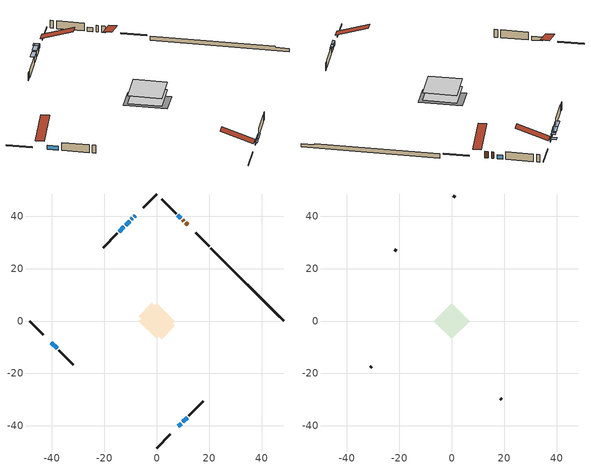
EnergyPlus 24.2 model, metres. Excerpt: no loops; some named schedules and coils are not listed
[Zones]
conditioned space
 floor adiabatic (AdiabaticFloorConstruction): -6.8,0 0,6.8 6.8,0 0,-6.8 z0.41
 floor foundation (Slab1 construction): -6.95,1.89 -1.89,6.95 6.95,-1.89 1.89,-6.95 z-0.96
 wall outside (RimJoist1 construction): 0,-48.47 5.21,-43.26 / -48.47,0 -43.26,-5.21 / 0,48.47 -5.21,43.26 / 20.01,28.46 14.8,33.67 z0.41:0.71
 wall outside (AdiabaticWallConstruction 1): 11.74,36.73 10.98,37.5 / 10.32,38.15 9.9,38.58 z0.41:2.44
 wall outside (AdiabaticWallConstruction): -8.27,40.2 -8.67,39.8 z0.41:1.33; -40.2,-8.27 -38,-10.47 / 9.24,39.23 8.11,40.36 z0.41:1.63; -9.32,39.15 -9.72,38.75 z0.41:2.04; -10.37,38.1 -11.88,36.59 z0.41:2.19; -12.54,35.93 -14.34,34.14 z0.41:2.01; 8.27,-40.2 9.28,-39.19 / 9.94,-38.54 11.63,-36.85 z0.41:1.27
 wall outside (Wall1 construction): 12.28,-36.19 17.78,-30.7 / -37.34,-11.13 -31.85,-16.62 / -14.99,33.48 -20.49,27.99 / 7.45,41.02 1.96,46.51 z0.41:2.85
 wall foundation (FoundationWall1 construction): 20.67,27.8,-0.96 20.67,27.8,0.41 45.69,2.78,0.41 45.69,2.78,0.1 48.47,0,0.1 48.47,0,-0.96
 window (WindowConstruction 6): -8.27,40.2 -8.67,39.81 z0.41:1.32
 window (WindowConstruction 5): -40.2,-8.27 -38,-10.47 z0.41:1.63
 window (WindowConstruction 7): -9.32,39.15 -9.72,38.75 z0.41:2.03
 window (WindowConstruction): 9.24,39.23 8.11,40.36 z0.41:1.63
 window (WindowConstruction 1): -10.38,38.1 -11.88,36.59 z0.41:2.19
 window (WindowConstruction 2): -12.54,35.93 -14.34,34.14 z0.41:2.01
 window (WindowConstruction 3): 8.27,-40.2 9.28,-39.19 z0.41:1.27
 window (WindowConstruction 4): 9.94,-38.54 11.63,-36.85 z0.41:1.27
 door (Door): 11.74,36.73 10.98,37.5 z0.41:2.44
 door (Door 1): 10.32,38.15 9.9,38.58 z0.41:2.44
 ceiling adiabatic (AdiabaticFloorConstruction): 0,-6.8 6.8,0 0,6.8 -6.8,0 z0.41
attic - vented
 floor to conditioned space (Floor1 construction Reversed): -6.8,0 0,6.8 6.8,0 0,-6.8 z2.85
 wall outside (Wall2 construction): 18.43,-30.04 19.08,-29.39 / -31.19,-17.28 -30.55,-17.93 / -21.14,27.33 -21.79,26.68 / 1.3,47.17 0.66,47.82 z0.41:2.85
 roof outside (Roof1 construction): 7.62,-40.86,2.85 0.99,-34.23,5.97 -0.76,-35.98,5.97 5.87,-42.6,2.85; -40.86,-7.62,2.85 -34.23,-0.99,5.97 -35.98,0.76,5.97 -42.6,-5.87,2.85; -7.62,40.86,2.85 -0.99,34.23,5.97 0.76,35.98,5.97 -5.87,42.6,2.85; 12.4,36.08,2.85 5.77,29.45,5.97 7.52,27.7,5.97 14.14,34.33,2.85
shading: -8.88,39.59 -8.06,40.41 -9.35,41.7 -10.17,40.89 z1.62; -9.93,38.54 -9.11,39.36 -9.97,40.22 -10.79,39.41 z2.33; -12.1,36.38 -10.16,38.31 -11.03,39.17 -12.96,37.24 z2.49; -14.55,33.92 -12.33,36.14 -13.19,37 -15.41,34.79 z2.31; 9.49,-38.98 8.06,-40.41 8.49,-40.84 9.92,-39.41 z1.57; 11.84,-36.64 9.73,-38.75 10.16,-39.18 12.27,-37.07 z1.57
[Building]
Building 1: Terrain=Suburbs
[Site:Location]
Halifax Intl AP_NS: Latitude {deg}=44.88; Longitude {deg}=-63.51; Time Zone {hr}=-4; Elevation {m}=145; Keep Site Location Information=Yes
[Site:GroundTemperature:Shallow]
3.15511, 1.33576, 1.19006, 2.05344, 5.51939, 8.9692, 11.96, 13.8546, 14.0156, 12.4746, 9.56009, 6.2161
[Site:WaterMainsTemperature]
Calculation Method=Schedule; Temperature Schedule=mains temperature schedule
[Material] Roughness=Rough; Thermal Absorptance=0.9
Name | Thickness {m} | Conductivity {W/m-K} | Density {kg/m3} | Specific Heat {J/kg-K} | Solar Absorptance | Visible Absorptance
asphalt or fiberglass shingles | 0.00635 | 0.162714 | 1121.4 | 1465.45 | 0.4 | 0.4
ceiling loosefill ins | 0.0846667 | 0.0480833 | 16.02 | 1046.75 | 0.7 | 0.7
ceiling stud and cavity | 0.1397 | 0.0897479 | 65.682 | 1177.47 | 0.7 | 0.7
concrete 4.0 in. | 0.1016 | 1.803125 | 2242.8 | 837.4 | 0.7 | 0.7
concrete 8.0 in. | 0.2032 | 1.803125 | 2242.8 | 837.4 | 0.7 | 0.7
door material | 0.04445 | 0.053851 | 512.64 | 1214.23 | 0.7 | 0.7
door material 1 | 0.04445 | 0.188738 | 512.64 | 1214.23 | 0.7 | 0.7
exterior vertical ins | 0.0266048 | 0.029427 | 32.04 | 1214.23 | 0.7 | 0.7
floor covering | 0.0127 | 0.0433444 | 54.468 | 1339.84 | 0.6 | 0.6
floor rigid ins; wall rigid ins 1 | 0.512978 | 0.029427 | 32.04 | 1214.23 | 0.7 | 0.7
floor stud and cavity | 0.1397 | 1.75129 | 37.0049 | 1207.88 | 0.7 | 0.7
furniture material conditioned space 1 | 0.1524 | 0.115458 | 640.8 | 1214.23 | 0.6 | 0.6
gypsum board | 0.0127 | 0.160291 | 801 | 837.4 | 0.6 | 0.6
gypsum board 1 | 0.0127 | 0.160291 | 801 | 837.4 | 0.7 | 0.7
osb sheathing 0.5 in. | 0.0127 | 0.115458 | 512.64 | 1214.23 | 0.7 | 0.7
osb sheathing 0.75 in. | 0.01905 | 0.115458 | 512.64 | 1214.23 | 0.7 | 0.7
osb sheathing 2.0 in. | 0.0508 | 0.115458 | 512.64 | 1214.23 | 0.7 | 0.7
rim joist rigid ins | 0.103632 | 0.029427 | 32.04 | 1214.23 | 0.7 | 0.7
rim joist stud and cavity | 0.0508 | 0.0385396 | 125.044 | 1163.47 | 0.6 | 0.6
wall rigid ins | 0.051816 | 0.029427 | 32.04 | 1214.23 | 0.7 | 0.7
wall stud and cavity | 0.1397 | 0.191179 | 139.0536 | 1170.24 | 0.7 | 0.7
wall stud and cavity 1 | 0.0889 | 6.9971 | 50.32683 | 1063.81 | 0.6 | 0.6
wall stud and cavity 2 | 0.0889 | 0.380278 | 52.3479 | 1209.89 | 0.7 | 0.7
wall stud and cavity 3 | 0.0889 | 0.391764 | 83.0341 | 1211.67 | 0.7 | 0.7
wood siding | 0.0254 | 0.102417 | 544.68 | 1172.36 | 0.4 | 0.4
wood siding 1 | 0.00254 | 0.102417 | 544.68 | 1172.36 | 0.4 | 0.4
wood siding 2; wood siding 3; wood siding 4 | 0.0254 | 0.102417 | 544.68 | 1172.36 | 0.7 | 0.7
[WindowMaterial:SimpleGlazingSystem]
Name | U-Factor {W/m2-K} | Solar Heat Gain Coefficient
WindowMaterial | 3.27223 | 0.56
WindowMaterial 1 | 3.27734 | 0.61
WindowMaterial 2 | 3.27961 | 0.66
WindowMaterial 3 | 3.2745 | 0.58
WindowMaterial 4 | 3.27223 | 0.57
WindowMaterial 5 | 2.986628 | 0.6
WindowMaterial 6 | 2.96903 | 0.62
[Construction]
AdiabaticFloorConstruction: floor stud and cavity, floor rigid ins, osb sheathing 0.75 in., floor covering
AdiabaticWallConstruction: wood siding 3, wall rigid ins 1, wall stud and cavity 2, gypsum board
AdiabaticWallConstruction 1: wood siding 4, wall rigid ins 1, wall stud and cavity 2, gypsum board
Door: door material
Door 1: door material 1
Floor1 construction Reversed: gypsum board, ceiling stud and cavity, ceiling loosefill ins
FoundationWall1 construction: concrete 8.0 in., gypsum board 1
furniture construction conditioned space 1: furniture material conditioned space 1
PartitionWallConstruction: gypsum board, wall stud and cavity 3, gypsum board
RimJoist1 construction: wood siding 2, rim joist rigid ins, osb sheathing 2.0 in., rim joist stud and cavity
Roof1 construction: asphalt or fiberglass shingles
Slab1 construction: concrete 4.0 in.
Wall1 construction: wood siding, wall rigid ins, osb sheathing 0.5 in., wall stud and cavity, gypsum board
Wall2 construction: wood siding 1, wall stud and cavity 1
WindowConstruction: WindowMaterial
WindowConstruction 1; WindowConstruction 5: WindowMaterial 1
WindowConstruction 2: WindowMaterial 2
WindowConstruction 3: WindowMaterial 3
WindowConstruction 4: WindowMaterial 4
WindowConstruction 6: WindowMaterial 5
WindowConstruction 7: WindowMaterial 6
[Zone] Multiplier=1; Part of Total Floor Area=Yes
Name | Volume {m3}
attic - vented | 46.9108
conditioned space | 366.5
[Space]
Name | Zone | Volume {m3}
attic - vented 1 | attic - vented | 46.9108
conditioned space 1 | conditioned space | 366.5
[ZoneInfiltration:EffectiveLeakageArea]
infil attic - vented 1: Zone or Space=attic - vented 1; Schedule=Always On Discrete; Effective Air Leakage Area {cm2}=3314.51; Stack Coefficient=0.000386734; Wind Coefficient=1.3287e-05
[ZoneMixing]
whole house fan mix: Zone or Space=attic - vented; Schedule=Always On Continuous; Design Flow Rate Calculation Method=Flow/Zone; Design Flow Rate {m3/s}=0; Source Zone or Space=conditioned space
[SurfaceProperty:ExposedFoundationPerimeter]
Slab1: Exposed Perimeter Calculation Method=TotalExposedPerimeter; Total Exposed Perimeter {m}=39.319
[InternalMass] Zone or ZoneList=conditioned space; Space or SpaceList=conditioned space 1
Name | Construction | Surface Area {m2}
furniture mass conditioned space 1 | furniture construction conditioned space 1 | 72.8039
partition wall mass | PartitionWallConstruction | 182.01
[Lights]
interior lighting: Zone or ZoneList or Space or SpaceList=conditioned space 1; Schedule=interior lighting schedule; Design Level Calculation Method=LightingLevel; Lighting Level {W}=343.2; Return Air Fraction=0; Fraction Radiant=0.6; Fraction Visible=0.2; Fraction Replaceable=1
[People]
occupants: Zone or ZoneList or Space or SpaceList=conditioned space 1; Number of People Schedule=occupants schedule; Number of People Calculation Method=People; Number of People=3; Fraction Radiant=0.314171; Sensible Heat Fraction=0.56303; Activity Level Schedule=occupants activity schedule; Carbon Dioxide Generation Rate {m3/s-W}=0; Enable ASHRAE 55 Comfort Warnings=No; Mean Radiant Temperature Calculation Type=EnclosureAveraged
[ElectricEquipment] Zone or ZoneList or Space or SpaceList=conditioned space 1; Design Level Calculation Method=EquipmentLevel
Name | Schedule | Design Level {W} | Fraction Latent | Fraction Radiant | Fraction Lost
clothes dryer | clothes dryer schedule | 140.772 | 0.015 | 0.081 | 0.85
clothes washer | clothes washer schedule | 32.1985 | 0.03 | 0.162 | 0.7
cooking range | cooking range schedule | 215.147 | 0.08 | 0.432 | 0.2
dishwasher | dishwasher schedule | 66.8632 | 0.3 | 0.18 | 0.4
fridge | fridge schedule | 72.9452 | 0 | 0.6 | 0
mech vent bath fan 0 | mech vent bath fan 0 schedule | 25.1 | 0 | 0 | 1
mech vent house fan | mech vent house fan schedule | 23.7733 | 0 | 0 | 0.5
mech vent house fan cfis | mech vent house fan cfis schedule | 0 | 0 | 0 | 0
misc plug loads | misc plug loads schedule | 494.7 | 0.045 | 0.513 | 0.1
whole house fan | Always On Discrete | 0 | 0 | 0 | 1
[OtherEquipment] Zone or ZoneList or Space or SpaceList=conditioned space 1; Design Level Calculation Method=EquipmentLevel
Name | Fuel Type | Schedule | Design Level {W} | Fraction Latent | Fraction Radiant | Fraction Lost
clothes dryer 1 | Electricity | clothes dryer schedule | 0 | 0.015 | 0.081 | 0.85
cooking range 1 | Electricity | cooking range schedule | 0 | 0.08 | 0.432 | 0.2
general water use latent | None | general water use schedule | 62.594 | 1 | 0 | 0
general water use sensible | None | general water use schedule | -61.6891 | 0 | 0.6 | 0
mech vent house fan latent load | None | Always On Discrete | 0 | 1 | 0 | 0
mech vent house fan sensible load | None | Always On Discrete | 0 | 0 | 0 | 0
water heater energy adjustment1 | Electricity | Always On Discrete | 0.01 | 0 | 0 | 1
[ZoneInfiltration:DesignFlowRate] Zone or ZoneList or Space or SpaceList=conditioned space 1; Schedule=Always On Discrete; Design Flow Rate Calculation Method=Flow/Zone; Design Flow Rate {m3/s}=0
infil flow; natural vent flow; whole house fan flow
[ZoneControl:Thermostat]
conditioned space Thermostat: Zone or ZoneList=conditioned space; Control Type Schedule=conditioned space Thermostat Schedule; Control 1=conditioned space temperature setpoint; Temperature Difference Between Cutout And Setpoint {deltaC}=0
[ThermostatSetpoint:DualSetpoint]
conditioned space temperature setpoint: Heating Setpoint Temperature Schedule=heating setpoint; Cooling Setpoint Temperature Schedule=cooling setpoint
[AirLoopHVAC:UnitarySystem]
unit heater unitary system: Control Type=Load; Controlling Zone or Thermostat Location=conditioned space; Dehumidification Control Type=None; Availability Schedule=Always On Discrete; Supply Fan=unit heater supply fan; Fan Placement=BlowThrough; Supply Air Fan Operating Mode Schedule=unit heater auto fan schedule; Heating Coil=unit heater htg coil; DX Heating Coil Sizing Ratio=1; Use DOAS DX Cooling Coil=No; Minimum Supply Air Temperature {C}=2; Latent Load Control=SensibleOnlyLoadControl; Cooling Supply Air Flow Rate Method=None; Heating Supply Air Flow Rate Method=SupplyAirFlowRate; Heating Supply Air Flow Rate {m3/s}=0.00141584; No Load Supply Air Flow Rate Method=SupplyAirFlowRate; No Load Supply Air Flow Rate {m3/s}=0; No Load Supply Air Flow Rate Control Set To Low Speed=Yes; Maximum Supply Air Temperature {C}=48.8889; Maximum Outdoor Dry-Bulb Temperature for Supplemental Heater Operation {C}=21; Ancillary On-Cycle Electric Power {W}=0; Ancillary Off-Cycle Electric Power {W}=0
[Zone equipment]
conditioned space: electric baseboard, unit heater unitary system
[Foundation:Kiva]
Foundation Kiva 1: Initial Indoor Air Temperature {C}=18; Wall Height Above Grade {m}=0.410017; Wall Depth Below Slab {m}=0.2032; Custom Block Material Name 1=exterior vertical ins; Custom Block Depth 1 {m}=1.37002; Custom Block X Position 1 {m}=0.2159; Custom Block Z Position 1 {m}=0
[Foundation:Kiva:Settings]
Soil Conductivity {W/m-K}=0.849921; Soil Density {kg/m3}=1842.3; Soil Specific Heat {J/kg-K}=418.7; Ground Solar Absorptivity=0.9; Ground Thermal Absorptivity=0.9; Ground Surface Roughness {m}=0.03; Far-Field Width {m}=40; Deep-Ground Boundary Condition=ZeroFlux; Deep-Ground Depth {m}=40; Minimum Cell Dimension {m}=0.2; Maximum Cell Growth Coefficient=3; Simulation Timestep=Timestep
[Exterior:Lights]
exterior lighting: Schedule=exterior lighting schedule; Design Level {W}=75.6
[EnergyManagementSystem:Sensor] Output:Variable or Output:Meter Index Key=conditioned space
Name | Output:Variable or Output:Meter
conditioned_space_clg_unmet_s | Zone Cooling Setpoint Not Met Time
conditioned_space_htg_unmet_s | Zone Heating Setpoint Not Met Time
fridge_tin_s; tin_s; tin_s_1 | Zone Mean Air Temperature
tout_s | Zone Outdoor Air Drybulb Temperature
win_s | Zone Air Humidity Ratio
[Schedule:Constant]
Name | Hourly Value
Always On Continuous; mech vent house fan schedule; mech vent house fan cfis schedule; Always On Discrete | 1
occupants activity schedule | 117.228
fridge schedule; unit heater auto fan schedule | 0
[Schedule:Week:Daily]
interior lighting schedule Week Rule - Jan1-Jan27: interior lighting schedule day, interior lighting schedule day, interior lighting schedule day, interior lighting schedule day, interior lighting schedule day, interior lighting schedule day, interior lighting schedule day, interior lighting schedule default day, interior lighting schedule default day, interior lighting schedule default day, interior lighting schedule default day, interior lighting schedule default day
interior lighting schedule Week Rule - Jan28-Feb3: interior lighting schedule day, interior lighting schedule day, interior lighting schedule day, interior lighting schedule day, interior lighting schedule day 1, interior lighting schedule day 1, interior lighting schedule day 1, interior lighting schedule default day, interior lighting schedule default day, interior lighting schedule default day, interior lighting schedule default day, interior lighting schedule default day
interior lighting schedule Week Rule - Feb4-Feb24: interior lighting schedule day 1, interior lighting schedule day 1, interior lighting schedule day 1, interior lighting schedule day 1, interior lighting schedule day 1, interior lighting schedule day 1, interior lighting schedule day 1, interior lighting schedule default day, interior lighting schedule default day, interior lighting schedule default day, interior lighting schedule default day, interior lighting schedule default day
interior lighting schedule Week Rule - Feb25-Mar3: interior lighting schedule day 1, interior lighting schedule day 1, interior lighting schedule day 1, interior lighting schedule day 1, interior lighting schedule day 2, interior lighting schedule day 2, interior lighting schedule day 2, interior lighting schedule default day, interior lighting schedule default day, interior lighting schedule default day, interior lighting schedule default day, interior lighting schedule default day
interior lighting schedule Week Rule - Mar4-Mar31: interior lighting schedule day 2, interior lighting schedule day 2, interior lighting schedule day 2, interior lighting schedule day 2, interior lighting schedule day 2, interior lighting schedule day 2, interior lighting schedule day 2, interior lighting schedule default day, interior lighting schedule default day, interior lighting schedule default day, interior lighting schedule default day, interior lighting schedule default day
interior lighting schedule Week Rule - Apr1-Apr28: interior lighting schedule day 3, interior lighting schedule day 3, interior lighting schedule day 3, interior lighting schedule day 3, interior lighting schedule day 3, interior lighting schedule day 3, interior lighting schedule day 3, interior lighting schedule default day, interior lighting schedule default day, interior lighting schedule default day, interior lighting schedule default day, interior lighting schedule default day
interior lighting schedule Week Rule - Apr29-May5: interior lighting schedule day 3, interior lighting schedule day 3, interior lighting schedule day 4, interior lighting schedule day 4, interior lighting schedule day 4, interior lighting schedule day 4, interior lighting schedule day 4, interior lighting schedule default day, interior lighting schedule default day, interior lighting schedule default day, interior lighting schedule default day, interior lighting schedule default day
interior lighting schedule Week Rule - May6-May26: interior lighting schedule day 4, interior lighting schedule day 4, interior lighting schedule day 4, interior lighting schedule day 4, interior lighting schedule day 4, interior lighting schedule day 4, interior lighting schedule day 4, interior lighting schedule default day, interior lighting schedule default day, interior lighting schedule default day, interior lighting schedule default day, interior lighting schedule default day
interior lighting schedule Week Rule - May27-Jun2: interior lighting schedule day 4, interior lighting schedule day 4, interior lighting schedule day 4, interior lighting schedule day 4, interior lighting schedule day 4, interior lighting schedule day 5, interior lighting schedule day 5, interior lighting schedule default day, interior lighting schedule default day, interior lighting schedule default day, interior lighting schedule default day, interior lighting schedule default day
interior lighting schedule Week Rule - Jun3-Jun30: interior lighting schedule day 5, interior lighting schedule day 5, interior lighting schedule day 5, interior lighting schedule day 5, interior lighting schedule day 5, interior lighting schedule day 5, interior lighting schedule day 5, interior lighting schedule default day, interior lighting schedule default day, interior lighting schedule default day, interior lighting schedule default day, interior lighting schedule default day
interior lighting schedule Week Rule - Jul1-Jul28: interior lighting schedule day 6, interior lighting schedule day 6, interior lighting schedule day 6, interior lighting schedule day 6, interior lighting schedule day 6, interior lighting schedule day 6, interior lighting schedule day 6, interior lighting schedule default day, interior lighting schedule default day, interior lighting schedule default day, interior lighting schedule default day, interior lighting schedule default day
interior lighting schedule Week Rule - Jul29-Aug4: interior lighting schedule day 6, interior lighting schedule day 6, interior lighting schedule day 6, interior lighting schedule day 7, interior lighting schedule day 7, interior lighting schedule day 7, interior lighting schedule day 7, interior lighting schedule default day, interior lighting schedule default day, interior lighting schedule default day, interior lighting schedule default day, interior lighting schedule default day
interior lighting schedule Week Rule - Aug5-Aug25: interior lighting schedule day 7, interior lighting schedule day 7, interior lighting schedule day 7, interior lighting schedule day 7, interior lighting schedule day 7, interior lighting schedule day 7, interior lighting schedule day 7, interior lighting schedule default day, interior lighting schedule default day, interior lighting schedule default day, interior lighting schedule default day, interior lighting schedule default day
interior lighting schedule Week Rule - Aug26-Sep1: interior lighting schedule day 7, interior lighting schedule day 7, interior lighting schedule day 7, interior lighting schedule day 7, interior lighting schedule day 7, interior lighting schedule day 7, interior lighting schedule day 8, interior lighting schedule default day, interior lighting schedule default day, interior lighting schedule default day, interior lighting schedule default day, interior lighting schedule default day
interior lighting schedule Week Rule - Sep2-Sep29: interior lighting schedule day 8, interior lighting schedule day 8, interior lighting schedule day 8, interior lighting schedule day 8, interior lighting schedule day 8, interior lighting schedule day 8, interior lighting schedule day 8, interior lighting schedule default day, interior lighting schedule default day, interior lighting schedule default day, interior lighting schedule default day, interior lighting schedule default day
interior lighting schedule Week Rule - Sep30-Oct6: interior lighting schedule day 8, interior lighting schedule day 9, interior lighting schedule day 9, interior lighting schedule day 9, interior lighting schedule day 9, interior lighting schedule day 9, interior lighting schedule day 9, interior lighting schedule default day, interior lighting schedule default day, interior lighting schedule default day, interior lighting schedule default day, interior lighting schedule default day
interior lighting schedule Week Rule - Oct7-Oct27: interior lighting schedule day 9, interior lighting schedule day 9, interior lighting schedule day 9, interior lighting schedule day 9, interior lighting schedule day 9, interior lighting schedule day 9, interior lighting schedule day 9, interior lighting schedule default day, interior lighting schedule default day, interior lighting schedule default day, interior lighting schedule default day, interior lighting schedule default day
interior lighting schedule Week Rule - Oct28-Nov3: interior lighting schedule day 9, interior lighting schedule day 9, interior lighting schedule day 9, interior lighting schedule day 9, interior lighting schedule day 10, interior lighting schedule day 10, interior lighting schedule day 10, interior lighting schedule default day, interior lighting schedule default day, interior lighting schedule default day, interior lighting schedule default day, interior lighting schedule default day
interior lighting schedule Week Rule - Nov4-Nov24: interior lighting schedule day 10, interior lighting schedule day 10, interior lighting schedule day 10, interior lighting schedule day 10, interior lighting schedule day 10, interior lighting schedule day 10, interior lighting schedule day 10, interior lighting schedule default day, interior lighting schedule default day, interior lighting schedule default day, interior lighting schedule default day, interior lighting schedule default day
interior lighting schedule Week Rule - Nov25-Dec1: interior lighting schedule day 10, interior lighting schedule day 10, interior lighting schedule day 10, interior lighting schedule day 10, interior lighting schedule day 10, interior lighting schedule day 10, interior lighting schedule day 11, interior lighting schedule default day, interior lighting schedule default day, interior lighting schedule default day, interior lighting schedule default day, interior lighting schedule default day
interior lighting schedule Week Rule - Dec2-Dec31: interior lighting schedule day 11, interior lighting schedule day 11, interior lighting schedule day 11, interior lighting schedule day 11, interior lighting schedule day 11, interior lighting schedule day 11, interior lighting schedule day 11, interior lighting schedule default day, interior lighting schedule default day, interior lighting schedule default day, interior lighting schedule default day, interior lighting schedule default day
occupants schedule Week Rule - Jan1-Dec31: occupants schedule day, occupants schedule day, occupants schedule day, occupants schedule day, occupants schedule day, occupants schedule day, occupants schedule day, occupants schedule default day, occupants schedule default day, occupants schedule default day, occupants schedule default day, occupants schedule default day
clothes dryer schedule Week Rule - Jan1-Dec31: clothes dryer schedule day, clothes dryer schedule day, clothes dryer schedule day, clothes dryer schedule day, clothes dryer schedule day, clothes dryer schedule day, clothes dryer schedule day, clothes dryer schedule default day, clothes dryer schedule default day, clothes dryer schedule default day, clothes dryer schedule default day, clothes dryer schedule default day
clothes washer schedule Week Rule - Jan1-Dec31: clothes washer schedule day, clothes washer schedule day, clothes washer schedule day, clothes washer schedule day, clothes washer schedule day, clothes washer schedule day, clothes washer schedule day, clothes washer schedule default day, clothes washer schedule default day, clothes washer schedule default day, clothes washer schedule default day, clothes washer schedule default day
cooking range schedule Week Rule - Jan1-Dec31: cooking range schedule day, cooking range schedule day, cooking range schedule day, cooking range schedule day, cooking range schedule day, cooking range schedule day, cooking range schedule day, cooking range schedule default day, cooking range schedule default day, cooking range schedule default day, cooking range schedule default day, cooking range schedule default day
dishwasher schedule Week Rule - Jan1-Dec31: dishwasher schedule day, dishwasher schedule day, dishwasher schedule day, dishwasher schedule day, dishwasher schedule day, dishwasher schedule day, dishwasher schedule day, dishwasher schedule default day, dishwasher schedule default day, dishwasher schedule default day, dishwasher schedule default day, dishwasher schedule default day
mech vent bath fan 0 schedule Week Rule - Jan1-Dec31: mech vent bath fan 0 schedule day, mech vent bath fan 0 schedule day, mech vent bath fan 0 schedule day, mech vent bath fan 0 schedule day, mech vent bath fan 0 schedule day, mech vent bath fan 0 schedule day, mech vent bath fan 0 schedule day, mech vent bath fan 0 schedule default day, mech vent bath fan 0 schedule default day, mech vent bath fan 0 schedule default day, mech vent bath fan 0 schedule default day, mech vent bath fan 0 schedule default day
misc plug loads schedule Week Rule - Jan1-Dec31: misc plug loads schedule day, misc plug loads schedule day, misc plug loads schedule day, misc plug loads schedule day, misc plug loads schedule day, misc plug loads schedule day, misc plug loads schedule day, misc plug loads schedule default day, misc plug loads schedule default day, misc plug loads schedule default day, misc plug loads schedule default day, misc plug loads schedule default day
general water use schedule Week Rule - Jan1-Dec31: general water use schedule day, general water use schedule day, general water use schedule day, general water use schedule day, general water use schedule day, general water use schedule day, general water use schedule day, general water use schedule default day, general water use schedule default day, general water use schedule default day, general water use schedule default day, general water use schedule default day
exterior lighting schedule Week Rule - Jan1-Jan27: exterior lighting schedule day, exterior lighting schedule day, exterior lighting schedule day, exterior lighting schedule day, exterior lighting schedule day, exterior lighting schedule day, exterior lighting schedule day, exterior lighting schedule default day, exterior lighting schedule default day, exterior lighting schedule default day, exterior lighting schedule default day, exterior lighting schedule default day
exterior lighting schedule Week Rule - Jan28-Feb3: exterior lighting schedule day, exterior lighting schedule day, exterior lighting schedule day, exterior lighting schedule day, exterior lighting schedule day 1, exterior lighting schedule day 1, exterior lighting schedule day 1, exterior lighting schedule default day, exterior lighting schedule default day, exterior lighting schedule default day, exterior lighting schedule default day, exterior lighting schedule default day
exterior lighting schedule Week Rule - Feb4-Feb24: exterior lighting schedule day 1, exterior lighting schedule day 1, exterior lighting schedule day 1, exterior lighting schedule day 1, exterior lighting schedule day 1, exterior lighting schedule day 1, exterior lighting schedule day 1, exterior lighting schedule default day, exterior lighting schedule default day, exterior lighting schedule default day, exterior lighting schedule default day, exterior lighting schedule default day
exterior lighting schedule Week Rule - Feb25-Mar3: exterior lighting schedule day 1, exterior lighting schedule day 1, exterior lighting schedule day 1, exterior lighting schedule day 1, exterior lighting schedule day 2, exterior lighting schedule day 2, exterior lighting schedule day 2, exterior lighting schedule default day, exterior lighting schedule default day, exterior lighting schedule default day, exterior lighting schedule default day, exterior lighting schedule default day
exterior lighting schedule Week Rule - Mar4-Mar31: exterior lighting schedule day 2, exterior lighting schedule day 2, exterior lighting schedule day 2, exterior lighting schedule day 2, exterior lighting schedule day 2, exterior lighting schedule day 2, exterior lighting schedule day 2, exterior lighting schedule default day, exterior lighting schedule default day, exterior lighting schedule default day, exterior lighting schedule default day, exterior lighting schedule default day
exterior lighting schedule Week Rule - Apr1-Apr28: exterior lighting schedule day 3, exterior lighting schedule day 3, exterior lighting schedule day 3, exterior lighting schedule day 3, exterior lighting schedule day 3, exterior lighting schedule day 3, exterior lighting schedule day 3, exterior lighting schedule default day, exterior lighting schedule default day, exterior lighting schedule default day, exterior lighting schedule default day, exterior lighting schedule default day
exterior lighting schedule Week Rule - Apr29-May5: exterior lighting schedule day 3, exterior lighting schedule day 3, exterior lighting schedule day 4, exterior lighting schedule day 4, exterior lighting schedule day 4, exterior lighting schedule day 4, exterior lighting schedule day 4, exterior lighting schedule default day, exterior lighting schedule default day, exterior lighting schedule default day, exterior lighting schedule default day, exterior lighting schedule default day
exterior lighting schedule Week Rule - May6-May26: exterior lighting schedule day 4, exterior lighting schedule day 4, exterior lighting schedule day 4, exterior lighting schedule day 4, exterior lighting schedule day 4, exterior lighting schedule day 4, exterior lighting schedule day 4, exterior lighting schedule default day, exterior lighting schedule default day, exterior lighting schedule default day, exterior lighting schedule default day, exterior lighting schedule default day
exterior lighting schedule Week Rule - May27-Jun2: exterior lighting schedule day 4, exterior lighting schedule day 4, exterior lighting schedule day 4, exterior lighting schedule day 4, exterior lighting schedule day 4, exterior lighting schedule day 5, exterior lighting schedule day 5, exterior lighting schedule default day, exterior lighting schedule default day, exterior lighting schedule default day, exterior lighting schedule default day, exterior lighting schedule default day
exterior lighting schedule Week Rule - Jun3-Jun30: exterior lighting schedule day 5, exterior lighting schedule day 5, exterior lighting schedule day 5, exterior lighting schedule day 5, exterior lighting schedule day 5, exterior lighting schedule day 5, exterior lighting schedule day 5, exterior lighting schedule default day, exterior lighting schedule default day, exterior lighting schedule default day, exterior lighting schedule default day, exterior lighting schedule default day
exterior lighting schedule Week Rule - Jul1-Jul28: exterior lighting schedule day 6, exterior lighting schedule day 6, exterior lighting schedule day 6, exterior lighting schedule day 6, exterior lighting schedule day 6, exterior lighting schedule day 6, exterior lighting schedule day 6, exterior lighting schedule default day, exterior lighting schedule default day, exterior lighting schedule default day, exterior lighting schedule default day, exterior lighting schedule default day
exterior lighting schedule Week Rule - Jul29-Aug4: exterior lighting schedule day 6, exterior lighting schedule day 6, exterior lighting schedule day 6, exterior lighting schedule day 7, exterior lighting schedule day 7, exterior lighting schedule day 7, exterior lighting schedule day 7, exterior lighting schedule default day, exterior lighting schedule default day, exterior lighting schedule default day, exterior lighting schedule default day, exterior lighting schedule default day
exterior lighting schedule Week Rule - Aug5-Aug25: exterior lighting schedule day 7, exterior lighting schedule day 7, exterior lighting schedule day 7, exterior lighting schedule day 7, exterior lighting schedule day 7, exterior lighting schedule day 7, exterior lighting schedule day 7, exterior lighting schedule default day, exterior lighting schedule default day, exterior lighting schedule default day, exterior lighting schedule default day, exterior lighting schedule default day
exterior lighting schedule Week Rule - Aug26-Sep1: exterior lighting schedule day 7, exterior lighting schedule day 7, exterior lighting schedule day 7, exterior lighting schedule day 7, exterior lighting schedule day 7, exterior lighting schedule day 7, exterior lighting schedule day 8, exterior lighting schedule default day, exterior lighting schedule default day, exterior lighting schedule default day, exterior lighting schedule default day, exterior lighting schedule default day
exterior lighting schedule Week Rule - Sep2-Sep29: exterior lighting schedule day 8, exterior lighting schedule day 8, exterior lighting schedule day 8, exterior lighting schedule day 8, exterior lighting schedule day 8, exterior lighting schedule day 8, exterior lighting schedule day 8, exterior lighting schedule default day, exterior lighting schedule default day, exterior lighting schedule default day, exterior lighting schedule default day, exterior lighting schedule default day
exterior lighting schedule Week Rule - Sep30-Oct6: exterior lighting schedule day 8, exterior lighting schedule day 9, exterior lighting schedule day 9, exterior lighting schedule day 9, exterior lighting schedule day 9, exterior lighting schedule day 9, exterior lighting schedule day 9, exterior lighting schedule default day, exterior lighting schedule default day, exterior lighting schedule default day, exterior lighting schedule default day, exterior lighting schedule default day
exterior lighting schedule Week Rule - Oct7-Oct27: exterior lighting schedule day 9, exterior lighting schedule day 9, exterior lighting schedule day 9, exterior lighting schedule day 9, exterior lighting schedule day 9, exterior lighting schedule day 9, exterior lighting schedule day 9, exterior lighting schedule default day, exterior lighting schedule default day, exterior lighting schedule default day, exterior lighting schedule default day, exterior lighting schedule default day
exterior lighting schedule Week Rule - Oct28-Nov3: exterior lighting schedule day 9, exterior lighting schedule day 9, exterior lighting schedule day 9, exterior lighting schedule day 9, exterior lighting schedule day 10, exterior lighting schedule day 10, exterior lighting schedule day 10, exterior lighting schedule default day, exterior lighting schedule default day, exterior lighting schedule default day, exterior lighting schedule default day, exterior lighting schedule default day
exterior lighting schedule Week Rule - Nov4-Nov24: exterior lighting schedule day 10, exterior lighting schedule day 10, exterior lighting schedule day 10, exterior lighting schedule day 10, exterior lighting schedule day 10, exterior lighting schedule day 10, exterior lighting schedule day 10, exterior lighting schedule default day, exterior lighting schedule default day, exterior lighting schedule default day, exterior lighting schedule default day, exterior lighting schedule default day
[Schedule:Year]
interior lighting schedule: interior lighting schedule Week Rule - Jan1-Jan27, 1, 1, 1, 27, interior lighting schedule Week Rule - Jan28-Feb3, 1, 28, 2, 3, interior lighting schedule Week Rule - Feb4-Feb24, 2, 4, 2, 24, interior lighting schedule Week Rule - Feb25-Mar3, 2, 25, 3, 3, interior lighting schedule Week Rule - Mar4-Mar31, 3, 4, 3, 31, interior lighting schedule Week Rule - Apr1-Apr28, 4, 1, 4, 28, interior lighting schedule Week Rule - Apr29-May5, 4, 29, 5, 5, interior lighting schedule Week Rule - May6-May26, 5, 6, 5, 26, interior lighting schedule Week Rule - May27-Jun2, 5, 27, 6, 2, interior lighting schedule Week Rule - Jun3-Jun30, 6, 3, 6, 30, interior lighting schedule Week Rule - Jul1-Jul28, 7, 1, 7, 28, interior lighting schedule Week Rule - Jul29-Aug4, 7, 29, 8, 4, interior lighting schedule Week Rule - Aug5-Aug25, 8, 5, 8, 25, interior lighting schedule Week Rule - Aug26-Sep1, 8, 26, 9, 1, interior lighting schedule Week Rule - Sep2-Sep29, 9, 2, 9, 29, interior lighting schedule Week Rule - Sep30-Oct6, 9, 30, 10, 6, interior lighting schedule Week Rule - Oct7-Oct27, 10, 7, 10, 27, interior lighting schedule Week Rule - Oct28-Nov3, 10, 28, 11, 3, interior lighting schedule Week Rule - Nov4-Nov24, 11, 4, 11, 24, interior lighting schedule Week Rule - Nov25-Dec1, 11, 25, 12, 1, interior lighting schedule Week Rule - Dec2-Dec31, 12, 2, 12, 31
occupants schedule: occupants schedule Week Rule - Jan1-Dec31, 1, 1, 12, 31
clothes dryer schedule: clothes dryer schedule Week Rule - Jan1-Dec31, 1, 1, 12, 31
clothes washer schedule: clothes washer schedule Week Rule - Jan1-Dec31, 1, 1, 12, 31
cooking range schedule: cooking range schedule Week Rule - Jan1-Dec31, 1, 1, 12, 31
dishwasher schedule: dishwasher schedule Week Rule - Jan1-Dec31, 1, 1, 12, 31
mech vent bath fan 0 schedule: mech vent bath fan 0 schedule Week Rule - Jan1-Dec31, 1, 1, 12, 31
misc plug loads schedule: misc plug loads schedule Week Rule - Jan1-Dec31, 1, 1, 12, 31
general water use schedule: general water use schedule Week Rule - Jan1-Dec31, 1, 1, 12, 31
exterior lighting schedule: exterior lighting schedule Week Rule - Jan1-Jan27, 1, 1, 1, 27, exterior lighting schedule Week Rule - Jan28-Feb3, 1, 28, 2, 3, exterior lighting schedule Week Rule - Feb4-Feb24, 2, 4, 2, 24, exterior lighting schedule Week Rule - Feb25-Mar3, 2, 25, 3, 3, exterior lighting schedule Week Rule - Mar4-Mar31, 3, 4, 3, 31, exterior lighting schedule Week Rule - Apr1-Apr28, 4, 1, 4, 28, exterior lighting schedule Week Rule - Apr29-May5, 4, 29, 5, 5, exterior lighting schedule Week Rule - May6-May26, 5, 6, 5, 26, exterior lighting schedule Week Rule - May27-Jun2, 5, 27, 6, 2, exterior lighting schedule Week Rule - Jun3-Jun30, 6, 3, 6, 30, exterior lighting schedule Week Rule - Jul1-Jul28, 7, 1, 7, 28, exterior lighting schedule Week Rule - Jul29-Aug4, 7, 29, 8, 4, exterior lighting schedule Week Rule - Aug5-Aug25, 8, 5, 8, 25, exterior lighting schedule Week Rule - Aug26-Sep1, 8, 26, 9, 1, exterior lighting schedule Week Rule - Sep2-Sep29, 9, 2, 9, 29, exterior lighting schedule Week Rule - Sep30-Oct6, 9, 30, 10, 6, exterior lighting schedule Week Rule - Oct7-Oct27, 10, 7, 10, 27, exterior lighting schedule Week Rule - Oct28-Nov3, 10, 28, 11, 3, exterior lighting schedule Week Rule - Nov4-Nov24, 11, 4, 11, 24, exterior lighting schedule Week Rule - Nov25-Dec1, 11, 25, 12, 1, exterior lighting schedule Week Rule - Dec2-Dec31, 12, 2, 12, 31
[Schedule:Compact]
conditioned space Thermostat Schedule: Through: 12/31, For: AllDays, Until: 24:00, 4
mains temperature schedule: Through: 01/01, For: AllDays, Until: 24:00, 7.41, Through: 01/02, For: AllDays, Until: 24:00, 7.34833, Through: 01/03, For: AllDays, Until: 24:00, 7.28778, Through: 01/04, For: AllDays, Until: 24:00, 7.22889, Through: 01/05, For: AllDays, Until: 24:00, 7.17056, Through: 01/06, For: AllDays, Until: 24:00, 7.11333, Through: 01/07, For: AllDays, Until: 24:00, 7.05722, Through: 01/08, For: AllDays, Until: 24:00, 7.00167, Through: 01/09, For: AllDays, Until: 24:00, 6.94778, Through: 01/10, For: AllDays, Until: 24:00, 6.895, Through: 01/11, For: AllDays, Until: 24:00, 6.84333, Through: 01/12, For: AllDays, Until: 24:00, 6.79278, Through: 01/13, For: AllDays, Until: 24:00, 6.74389, Through: 01/14, For: AllDays, Until: 24:00, 6.69556, Through: 01/15, For: AllDays, Until: 24:00, 6.64889, Through: 01/16, For: AllDays, Until: 24:00, 6.60278, Through: 01/17, For: AllDays, Until: 24:00, 6.55833, Through: 01/18, For: AllDays, Until: 24:00, 6.515, Through: 01/19, For: AllDays, Until: 24:00, 6.47333, Through: 01/20, For: AllDays, Until: 24:00, 6.43278, Through: 01/21, For: AllDays, Until: 24:00, 6.39333, Through: 01/22, For: AllDays, Until: 24:00, 6.355, Through: 01/23, For: AllDays, Until: 24:00, 6.31833, Through: 01/24, For: AllDays, Until: 24:00, 6.28278, Through: 01/25, For: AllDays, Until: 24:00, 6.24889, Through: 01/26, For: AllDays, Until: 24:00, 6.21611, Through: 01/27, For: AllDays, Until: 24:00, 6.18444, Through: 01/28, For: AllDays, Until: 24:00, 6.15444, Through: 01/29, For: AllDays, Until: 24:00, 6.12556, Through: 01/30, For: AllDays, Until: 24:00, 6.09833, Through: 01/31, For: AllDays, Until: 24:00, 6.07222, Through: 02/01, For: AllDays, Until: 24:00, 6.04778, Through: 02/02, For: AllDays, Until: 24:00, 6.02444, Through: 02/03, For: AllDays, Until: 24:00, 6.00278, Through: 02/04, For: AllDays, Until: 24:00, 5.98222, Through: 02/05, For: AllDays, Until: 24:00, 5.96333, Through: 02/06, For: AllDays, Until: 24:00, 5.94556, Through: 02/07, For: AllDays, Until: 24:00, 5.92944, Through: 02/08, For: AllDays, Until: 24:00, 5.915, Through: 02/09, For: AllDays, Until: 24:00, 5.90167, Through: 02/10, For: AllDays, Until: 24:00, 5.89, Through: 02/11, For: AllDays, Until: 24:00, 5.87944, Through: 02/12, For: AllDays, Until: 24:00, 5.87056, Through: 02/13, For: AllDays, Until: 24:00, 5.86333, Through: 02/14, For: AllDays, Until: 24:00, 5.85722, Through: 02/15, For: AllDays, Until: 24:00, 5.85278, Through: 02/16, For: AllDays, Until: 24:00, 5.84944, Through: 02/17, For: AllDays, Until: 24:00, 5.84833, Through: 02/18, For: AllDays, Until: 24:00, 5.84778, Through: 02/19, For: AllDays, Until: 24:00, 5.84944, Through: 02/20, For: AllDays, Until: 24:00, 5.85167, Through: 02/21, For: AllDays, Until: 24:00, 5.85611, Through: 02/22, For: AllDays, Until: 24:00, 5.86167, Through: 02/23, For: AllDays, Until: 24:00, 5.86889, Through: 02/24, For: AllDays, Until: 24:00, 5.87722, Through: 02/25, For: AllDays, Until: 24:00, 5.88722, Through: 02/26, For: AllDays, Until: 24:00, 5.89889, Through: 02/27, For: AllDays, Until: 24:00, 5.91167, Through: 02/28, For: AllDays, Until: 24:00, 5.92611, Through: 03/01, For: AllDays, Until: 24:00, 5.94222, Through: 03/02, For: AllDays, Until: 24:00, 5.95944, Through: 03/03, For: AllDays, Until: 24:00, 5.97778, Through: 03/04, For: AllDays, Until: 24:00, 5.99778, Through: 03/05, For: AllDays, Until: 24:00, 6.01944, Through: 03/06, For: AllDays, Until: 24:00, 6.04222, Through: 03/07, For: AllDays, Until: 24:00, 6.06667, Through: 03/08, For: AllDays, Until: 24:00, 6.09222, Through: 03/09, For: AllDays, Until: 24:00, 6.11944, Through: 03/10, For: AllDays, Until: 24:00, 6.14778, Through: 03/11, For: AllDays, Until: 24:00, 6.17722, Through: 03/12, For: AllDays, Until: 24:00, 6.20833, Through: 03/13, For: AllDays, Until: 24:00, 6.24111, Through: 03/14, For: AllDays, Until: 24:00, 6.275, Through: 03/15, For: AllDays, Until: 24:00, 6.31, Through: 03/16, For: AllDays, Until: 24:00, 6.34667, Through: 03/17, For: AllDays, Until: 24:00, 6.38444, Through: 03/18, For: AllDays, Until: 24:00, 6.42333, Through: 03/19, For: AllDays, Until: 24:00, 6.46389, Through: 03/20, For: AllDays, Until: 24:00, 6.50556, Through: 03/21, For: AllDays, Until: 24:00, 6.54833, Through: 03/22, For: AllDays, Until: 24:00, 6.59278, Through: 03/23, For: AllDays, Until: 24:00, 6.63833, Through: 03/24, For: AllDays, Until: 24:00, 6.685, Through: 03/25, For: AllDays, Until: 24:00, 6.73278, Through: 03/26, For: AllDays, Until: 24:00, 6.78167, Through: 03/27, For: AllDays, Until: 24:00, 6.83167, Through: 03/28, For: AllDays, Until: 24:00, 6.88333, Through: 03/29, For: AllDays, Until: 24:00, 6.93611, Through: 03/30, For: AllDays, Until: 24:00, 6.98944, Through: 03/31, For: AllDays, Until: 24:00, 7.04444, Through: 04/01, For: AllDays, Until: 24:00, 7.1, Through: 04/02, For: AllDays, Until: 24:00, 7.15722, Through: 04/03, For: AllDays, Until: 24:00, 7.21556, Through: 04/04, For: AllDays, Until: 24:00, 7.27444, Through: 04/05, For: AllDays, Until: 24:00, 7.33444, Through: 04/06, For: AllDays, Until: 24:00, 7.39556, Through: 04/07, For: AllDays, Until: 24:00, 7.45778, Through: 04/08, For: AllDays, Until: 24:00, 7.52111, Through: 04/09, For: AllDays, Until: 24:00, 7.585, Through: 04/10, For: AllDays, Until: 24:00, 7.65, Through: 04/11, For: AllDays, Until: 24:00, 7.71611, Through: 04/12, For: AllDays, Until: 24:00, 7.78333, Through: 04/13, For: AllDays, Until: 24:00, 7.85111, Through: 04/14, For: AllDays, Until: 24:00, 7.91944, Through: 04/15, For: AllDays, Until: 24:00, 7.98889, Through: 04/16, For: AllDays, Until: 24:00, 8.05944, Through: 04/17, For: AllDays, Until: 24:00, 8.13056, Through: 04/18, For: AllDays, Until: 24:00, 8.20222, Through: 04/19, For: AllDays, Until: 24:00, 8.275, Through: 04/20, For: AllDays, Until: 24:00, 8.34833, Through: 04/21, For: AllDays, Until: 24:00, 8.42222, Through: 04/22, For: AllDays, Until: 24:00, 8.49722, Through: 04/23, For: AllDays, Until: 24:00, 8.57278, Through: 04/24, For: AllDays, Until: 24:00, 8.64889, Through: 04/25, For: AllDays, Until: 24:00, 8.72556, Through: 04/26, For: AllDays, Until: 24:00, 8.80278, Through: 04/27, For: AllDays, Until: 24:00, 8.88111, Through: 04/28, For: AllDays, Until: 24:00, 8.95944, Through: 04/29, For: AllDays, Until: 24:00, 9.03833, Through: 04/30, For: AllDays, Until: 24:00, 9.11778, Through: 05/01, For: AllDays, Until: 24:00, 9.19778, Through: 05/02, For: AllDays, Until: 24:00, 9.27833, Through: 05/03, For: AllDays, Until: 24:00, 9.35944, Through: 05/04, For: AllDays, Until: 24:00, 9.44056, Through: 05/05, For: AllDays, Until: 24:00, 9.52278, Through: 05/06, For: AllDays, Until: 24:00, 9.60444, Through: 05/07, For: AllDays, Until: 24:00, 9.68722, Through: 05/08, For: AllDays, Until: 24:00, 9.77, Through: 05/09, For: AllDays, Until: 24:00, 9.85278, Through: 05/10, For: AllDays, Until: 24:00, 9.93611, Through: 05/11, For: AllDays, Until: 24:00, 10.02, Through: 05/12, For: AllDays, Until: 24:00, 10.1039, Through: 05/13, For: AllDays, Until: 24:00, 10.1878, Through: 05/14, For: AllDays, Until: 24:00, 10.2722, Through: 05/15, For: AllDays, Until: 24:00, 10.3561, Through: 05/16, For: AllDays, Until: 24:00, 10.4406, Through: 05/17, For: AllDays, Until: 24:00, 10.5256, Through: 05/18, For: AllDays, Until: 24:00, 10.61, Through: 05/19, For: AllDays, Until: 24:00, 10.6944, Through: 05/20, For: AllDays, Until: 24:00, 10.7794, Through: 05/21, For: AllDays, Until: 24:00, 10.8639, Through: 05/22, For: AllDays, Until: 24:00, 10.9489, Through: 05/23, For: AllDays, Until: 24:00, 11.0333, Through: 05/24, For: AllDays, Until: 24:00, 11.1178, Through: 05/25, For: AllDays, Until: 24:00, 11.2022, Through: 05/26, For: AllDays, Until: 24:00, 11.2867, Through: 05/27, For: AllDays, Until: 24:00, 11.3711, Through: 05/28, For: AllDays, Until: 24:00, 11.455, Through: 05/29, For: AllDays, Until: 24:00, 11.5389, Through: 05/30, For: AllDays, Until: 24:00, 11.6222, Through: 05/31, For: AllDays, Until: 24:00, 11.7056, Through: 06/01, For: AllDays, Until: 24:00, 11.7883, Through: 06/02, For: AllDays, Until: 24:00, 11.8711, Through: 06/03, For: AllDays, Until: 24:00, 11.9539, Through: 06/04, For: AllDays, Until: 24:00, 12.0356, Through: 06/05, For: AllDays, Until: 24:00, 12.1172, Through: 06/06, For: AllDays, Until: 24:00, 12.1989, Through: 06/07, For: AllDays, Until: 24:00, 12.2794, Through: 06/08, For: AllDays, Until: 24:00, 12.36, Through: 06/09, For: AllDays, Until: 24:00, 12.44, Through: 06/10, For: AllDays, Until: 24:00, 12.5194, Through: 06/11, For: AllDays, Until: 24:00, 12.5983, Through: 06/12, For: AllDays, Until: 24:00, 12.6767, Through: 06/13, For: AllDays, Until: 24:00, 12.7544, Through: 06/14, For: AllDays, Until: 24:00, 12.8317, Through: 06/15, For: AllDays, Until: 24:00, 12.9083, Through: 06/16, For: AllDays, Until: 24:00, 12.9844, Through: 06/17, For: AllDays, Until: 24:00, 13.0594, Through: 06/18, For: AllDays, Until: 24:00, 13.1344, Through: 06/19, For: AllDays, Until: 24:00, 13.2083, Through: 06/20, For: AllDays, Until: 24:00, 13.2811, Through: 06/21, For: AllDays, Until: 24:00, 13.3539, Through: 06/22, For: AllDays, Until: 24:00, 13.4256, Through: 06/23, For: AllDays, Until: 24:00, 13.4967, Through: 06/24, For: AllDays, Until: 24:00, 13.5667, Through: 06/25, For: AllDays, Until: 24:00, 13.6361, Through: 06/26, For: AllDays, Until: 24:00, 13.7044, Through: 06/27, For: AllDays, Until: 24:00, 13.7717, Through: 06/28, For: AllDays, Until: 24:00, 13.8389, Through: 06/29, For: AllDays, Until: 24:00, 13.9044, Through: 06/30, For: AllDays, Until: 24:00, 13.9694, Through: 07/01, For: AllDays, Until: 24:00, 14.0333, Through: 07/02, For: AllDays, Until: 24:00, 14.0961, Through: 07/03, For: AllDays, Until: 24:00, 14.1583, Through: 07/04, For: AllDays, Until: 24:00, 14.2189, Through: 07/05, For: AllDays, Until: 24:00, 14.2789, Through: 07/06, For: AllDays, Until: 24:00, 14.3378, Through: 07/07, For: AllDays, Until: 24:00, 14.3956, Through: 07/08, For: AllDays, Until: 24:00, 14.4522, Through: 07/09, For: AllDays, Until: 24:00, 14.5083, Through: 07/10, For: AllDays, Until: 24:00, 14.5628, Through: 07/11, For: AllDays, Until: 24:00, 14.6161, Through: 07/12, For: AllDays, Until: 24:00, 14.6683, Through: 07/13, For: AllDays, Until: 24:00, 14.7194, Through: 07/14, For: AllDays, Until: 24:00, 14.7694, Through: 07/15, For: AllDays, Until: 24:00, 14.8183, Through: 07/16, For: AllDays, Until: 24:00, 14.8661, Through: 07/17, For: AllDays, Until: 24:00, 14.9122, Through: 07/18, For: AllDays, Until: 24:00, 14.9572, Through: 07/19, For: AllDays, Until: 24:00, 15.0011, Through: 07/20, For: AllDays, Until: 24:00, 15.0439, Through: 07/21, For: AllDays, Until: 24:00, 15.0856, Through: 07/22, For: AllDays, Until: 24:00, 15.1256, Through: 07/23, For: AllDays, Until: 24:00, 15.1644, Through: 07/24, For: AllDays, Until: 24:00, 15.2017, Through: 07/25, For: AllDays, Until: 24:00, 15.2383, Through: 07/26, For: AllDays, Until: 24:00, 15.2728, Through: 07/27, For: AllDays, Until: 24:00, 15.3067, Through: 07/28, For: AllDays, Until: 24:00, 15.3389, Through: 07/29, For: AllDays, Until: 24:00, 15.3694, Through: 07/30, For: AllDays, Until: 24:00, 15.3989, Through: 07/31, For: AllDays, Until: 24:00, 15.4272, Through: 08/01, For: AllDays, Until: 24:00, 15.4539, Through: 08/02, For: AllDays, Until: 24:00, 15.4794, Through: 08/03, For: AllDays, Until: 24:00, 15.5033, Through: 08/04, For: AllDays, Until: 24:00, 15.5261, Through: 08/05, For: AllDays, Until: 24:00, 15.5472, Through: 08/06, For: AllDays, Until: 24:00, 15.5667, Through: 08/07, For: AllDays, Until: 24:00, 15.585, Through: 08/08, For: AllDays, Until: 24:00, 15.6022, Through: 08/09, For: AllDays, Until: 24:00, 15.6172, Through: 08/10, For: AllDays, Until: 24:00, 15.6317, Through: 08/11, For: AllDays, Until: 24:00, 15.6439, Through: 08/12, For: AllDays, Until: 24:00, 15.655, Through: 08/13, For: AllDays, Until: 24:00, 15.665, Through: 08/14, For: AllDays, Until: 24:00, 15.6733, Through: 08/15, For: AllDays, Until: 24:00, 15.68, Through: 08/16, For: AllDays, Until: 24:00, 15.6856, Through: 08/17, For: AllDays, Until: 24:00, 15.6894, Through: 08/18, For: AllDays, Until: 24:00, 15.6917, Through: 08/19, For: AllDays, Until: 24:00, 15.6928, Through: 08/20, For: AllDays, Until: 24:00, 15.6922, Through: 08/21, For: AllDays, Until: 24:00, 15.69, Through: 08/22, For: AllDays, Until: 24:00, 15.6867, Through: 08/23, For: AllDays, Until: 24:00, 15.6822, Through: 08/24, For: AllDays, Until: 24:00, 15.6756, Through: 08/25, For: AllDays, Until: 24:00, 15.6678, Through: 08/26, For: AllDays, Until: 24:00, 15.6589, Through: 08/27, For: AllDays, Until: 24:00, 15.6478, Through: 08/28, For: AllDays, Until: 24:00, 15.6361, Through: 08/29, For: AllDays, Until: 24:00, 15.6222, Through: 08/30, For: AllDays, Until: 24:00, 15.6072, Through: 08/31, For: AllDays, Until: 24:00, 15.5911, Through: 09/01, For: AllDays, Until: 24:00, 15.5733, Through: 09/02, For: AllDays, Until: 24:00, 15.5539, Through: 09/03, For: AllDays, Until: 24:00, 15.5333, Through: 09/04, For: AllDays, Until: 24:00, 15.5111, Through: 09/05, For: AllDays, Until: 24:00, 15.4878, Through: 09/06, For: AllDays, Until: 24:00, 15.4628, Through: 09/07, For: AllDays, Until: 24:00, 15.4367, Through: 09/08, For: AllDays, Until: 24:00, 15.4089, Through: 09/09, For: AllDays, Until: 24:00, 15.38, Through: 09/10, For: AllDays, Until: 24:00, 15.3494, Through: 09/11, For: AllDays, Until: 24:00, 15.3178, Through: 09/12, For: AllDays, Until: 24:00, 15.2844, Through: 09/13, For: AllDays, Until: 24:00, 15.25, Through: 09/14, For: AllDays, Until: 24:00, 15.2144, Through: 09/15, For: AllDays, Until: 24:00, 15.1772, Through: 09/16, For: AllDays, Until: 24:00, 15.1389, Through: 09/17, For: AllDays, Until: 24:00, 15.0989, Through: 09/18, For: AllDays, Until: 24:00, 15.0583, Through: 09/19, For: AllDays, Until: 24:00, 15.0161, Through: 09/20, For: AllDays, Until: 24:00, 14.9722, Through: 09/21, For: AllDays, Until: 24:00, 14.9278, Through: 09/22, For: AllDays, Until: 24:00, 14.8817, Through: 09/23, For: AllDays, Until: 24:00, 14.8344, Through: 09/24, For: AllDays, Until: 24:00, 14.7861, Through: 09/25, For: AllDays, Until: 24:00, 14.7367, Through: 09/26, For: AllDays, Until: 24:00, 14.6861, Through: 09/27, For: AllDays, Until: 24:00, 14.6339, Through: 09/28, For: AllDays, Until: 24:00, 14.5811, Through: 09/29, For: AllDays, Until: 24:00, 14.5267, Through: 09/30, For: AllDays, Until: 24:00, 14.4717, Through: 10/01, For: AllDays, Until: 24:00, 14.415, Through: 10/02, For: AllDays, Until: 24:00, 14.3578, Through: 10/03, For: AllDays, Until: 24:00, 14.2989, Through: 10/04, For: AllDays, Until: 24:00, 14.2394, Through: 10/05, For: AllDays, Until: 24:00, 14.1789, Through: 10/06, For: AllDays, Until: 24:00, 14.1172, Through: 10/07, For: AllDays, Until: 24:00, 14.0544, Through: 10/08, For: AllDays, Until: 24:00, 13.9911, Through: 10/09, For: AllDays, Until: 24:00, 13.9267, Through: 10/10, For: AllDays, Until: 24:00, 13.8611, Through: 10/11, For: AllDays, Until: 24:00, 13.7944, Through: 10/12, For: AllDays, Until: 24:00, 13.7272, Through: 10/13, For: AllDays, Until: 24:00, 13.6594, Through: 10/14, For: AllDays, Until: 24:00, 13.59, Through: 10/15, For: AllDays, Until: 24:00, 13.5206, Through: 10/16, For: AllDays, Until: 24:00, 13.4494, Through: 10/17, For: AllDays, Until: 24:00, 13.3783, Through: 10/18, For: AllDays, Until: 24:00, 13.3061, Through: 10/19, For: AllDays, Until: 24:00, 13.2328, Through: 10/20, For: AllDays, Until: 24:00, 13.1594, Through: 10/21, For: AllDays, Until: 24:00, 13.085, Through: 10/22, For: AllDays, Until: 24:00, 13.01, Through: 10/23, For: AllDays, Until: 24:00, 12.9339, Through: 10/24, For: AllDays, Until: 24:00, 12.8578, Through: 10/25, For: AllDays, Until: 24:00, 12.7806, Through: 10/26, For: AllDays, Until: 24:00, 12.7028, Through: 10/27, For: AllDays, Until: 24:00, 12.625, Through: 10/28, For: AllDays, Until: 24:00, 12.5461, Through: 10/29, For: AllDays, Until: 24:00, 12.4667, Through: 10/30, For: AllDays, Until: 24:00, 12.3872, Through: 10/31, For: AllDays, Until: 24:00, 12.3067, Through: 11/01, For: AllDays, Until: 24:00, 12.2261, Through: 11/02, For: AllDays, Until: 24:00, 12.145, Through: 11/03, For: AllDays, Until: 24:00, 12.0633, Through: 11/04, For: AllDays, Until: 24:00, 11.9817, Through: 11/05, For: AllDays, Until: 24:00, 11.8994, Through: 11/06, For: AllDays, Until: 24:00, 11.8167, Through: 11/07, For: AllDays, Until: 24:00, 11.7339, Through: 11/08, For: AllDays, Until: 24:00, 11.6506, Through: 11/09, For: AllDays, Until: 24:00, 11.5672, Through: 11/10, For: AllDays, Until: 24:00, 11.4833, Through: 11/11, For: AllDays, Until: 24:00, 11.3994, Through: 11/12, For: AllDays, Until: 24:00, 11.315, Through: 11/13, For: AllDays, Until: 24:00, 11.2311, Through: 11/14, For: AllDays, Until: 24:00, 11.1467, Through: 11/15, For: AllDays, Until: 24:00, 11.0622, Through: 11/16, For: AllDays, Until: 24:00, 10.9772, Through: 11/17, For: AllDays, Until: 24:00, 10.8928, Through: 11/18, For: AllDays, Until: 24:00, 10.8083, Through: 11/19, For: AllDays, Until: 24:00, 10.7233, Through: 11/20, For: AllDays, Until: 24:00, 10.6389, Through: 11/21, For: AllDays, Until: 24:00, 10.5539, Through: 11/22, For: AllDays, Until: 24:00, 10.4694, Through: 11/23, For: AllDays, Until: 24:00, 10.385, Through: 11/24, For: AllDays, Until: 24:00, 10.3006, Through: 11/25, For: AllDays, Until: 24:00, 10.2161, Through: 11/26, For: AllDays, Until: 24:00, 10.1322, Through: 11/27, For: AllDays, Until: 24:00, 10.0483, Through: 11/28, For: AllDays, Until: 24:00, 9.96444, Through: 11/29, For: AllDays, Until: 24:00, 9.88111, Through: 11/30, For: AllDays, Until: 24:00, 9.79778, Through: 12/01, For: AllDays, Until: 24:00, 9.715, Through: 12/02, For: AllDays, Until: 24:00, 9.63278, Through: 12/03, For: AllDays, Until: 24:00, 9.55056, Through: 12/04, For: AllDays, Until: 24:00, 9.46833, Through: 12/05, For: AllDays, Until: 24:00, 9.38667, Through: 12/06, For: AllDays, Until: 24:00, 9.30611, Through: 12/07, For: AllDays, Until: 24:00, 9.225, Through: 12/08, For: AllDays, Until: 24:00, 9.145, Through: 12/09, For: AllDays, Until: 24:00, 9.065, Through: 12/10, For: AllDays, Until: 24:00, 8.98611, Through: 12/11, For: AllDays, Until: 24:00, 8.90722, Through: 12/12, For: AllDays, Until: 24:00, 8.82944, Through: 12/13, For: AllDays, Until: 24:00, 8.75167, Through: 12/14, For: AllDays, Until: 24:00, 8.675, Through: 12/15, For: AllDays, Until: 24:00, 8.59833, Through: 12/16, For: AllDays, Until: 24:00, 8.52278, Through: 12/17, For: AllDays, Until: 24:00, 8.44778, Through: 12/18, For: AllDays, Until: 24:00, 8.37333, Through: 12/19, For: AllDays, Until: 24:00, 8.29944, Through: 12/20, For: AllDays, Until: 24:00, 8.22667, Through: 12/21, For: AllDays, Until: 24:00, 8.15444, Through: 12/22, For: AllDays, Until: 24:00, 8.08333, Through: 12/23, For: AllDays, Until: 24:00, 8.01278, Through: 12/24, For: AllDays, Until: 24:00, 7.94278, Through: 12/25, For: AllDays, Until: 24:00, 7.87389, Through: 12/26, For: AllDays, Until: 24:00, 7.80611, Through: 12/27, For: AllDays, Until: 24:00, 7.73889, Through: 12/28, For: AllDays, Until: 24:00, 7.67222, Through: 12/29, For: AllDays, Until: 24:00, 7.60722, Through: 12/30, For: AllDays, Until: 24:00, 7.54278, Through: 12/31, For: AllDays, Until: 24:00, 7.47944
